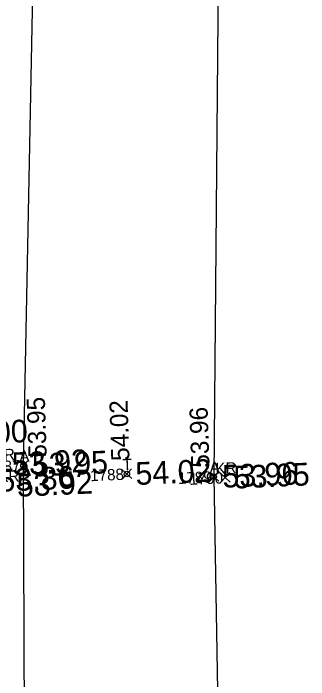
# Model space of a CAD drawing. Extents: x 641142 to 641451, y 6456033 to 6456526.
# Drawn here: x 641401.35 to 641414.34, y 6456421.95 to 6456451.28 of the extents above; entities that cross this region are included whole.
import ezdxf

# ---------------------------------------------------------------- set-up
doc = ezdxf.new("R2010")
doc.units = 0
for name, color, linetype in [('KIHT_30', 7, 'Continuous'), ('KIHT_49', 7, 'Continuous'), ('KIHT_54', 7, 'Continuous'), ('KIHT_59', 7, 'Continuous'), ('KIHT_62', 7, 'Continuous')]:
    doc.layers.add(name, color=color, linetype=linetype)

msp = doc.modelspace()

# ---------------------------------------------------------------- linework, layer by layer
at = {"layer": 'KIHT_30'}
for points in [[(641411.306, 6456523.108), (641410.892, 6456505.303), (641410.782, 6456492.53), (641410.457, 6456464.587), (641410.167, 6456430.881), (641410.891, 6456388.949), (641411.166, 6456373.634), (641411.625, 6456355.984)], [(641402.253, 6456373.652), (641401.964, 6456389.861), (641401.795, 6456431.371), (641402.515, 6456467.754), (641402.779, 6456491.673), (641403.207, 6456509.405), (641403.285, 6456520.111)]]:
    msp.add_lwpolyline(points, dxfattribs=at)
at = {"layer": 'KIHT_54'}
for p, q in [((641401.574, 6456431.573), (641402.016, 6456431.168)), ((641401.593, 6456431.149), (641401.997, 6456431.592)), ((641406.123, 6456431.204), (641406.565, 6456430.799)), ((641406.142, 6456430.78), (641406.546, 6456431.223)), ((641409.946, 6456431.083), (641410.389, 6456430.679)), ((641409.965, 6456430.66), (641410.37, 6456431.102)), ((641410.45, 6456431.046), (641410.892, 6456430.641)), ((641410.469, 6456430.622), (641410.873, 6456431.065))]:
    msp.add_line(p, q, dxfattribs=at)
at = {"layer": 'KIHT_59'}
for centre in [(641401.795, 6456431.371), (641406.344, 6456431.001), (641410.167, 6456430.881)]:
    msp.add_circle(centre, 0.12, dxfattribs=at)

# ---------------------------------------------------------------- texts
for s, p in [(' 53.00', (641398.29, 6456432.24)), (' 53.92', (641400.94, 6456430.93)), (' 53.95', (641401.82, 6456430.87)), (' 54.02', (641406.37, 6456430.5)), (' 53.96', (641410.19, 6456430.38)), (' 53.95', (641410.69, 6456430.34)), (' 53.86', (641400.34, 6456430.2)), (' 53.92', (641401.15, 6456429.98))]:
    msp.add_text(s, height=1, rotation=2.564).set_placement(p)
at = {"layer": 'KIHT_49'}
for s, p in [('KR', (641400.5, 6456431.58)), ('A', (641401.62, 6456431.53)), ('T', (641406.17, 6456431.16)), ('A', (641409.99, 6456431.04)), ('KR', (641410.25, 6456430.99)), ('KR', (641400.7, 6456430.63))]:
    msp.add_text(s, height=0.5, rotation=2.564, dxfattribs=at).set_placement(p)
at = {"layer": 'KIHT_59'}
for s, p in [('53.95', (641402.82, 6456431.73)), ('54.02', (641406.46, 6456431.59)), ('53.96', (641409.98, 6456431.29))]:
    msp.add_text(s, height=0.8, rotation=91.8813, dxfattribs=at).set_placement(p)
at = {"layer": 'KIHT_62'}
for s, p in [('1787', (641400.19, 6456431.05)), ('1788', (641404.74, 6456430.68)), ('1789', (641408.6, 6456430.56)), ('1790', (641409.1, 6456430.52))]:
    msp.add_text(s, height=0.5, rotation=2.564, dxfattribs=at).set_placement(p)

doc.saveas('drawing.dxf')
